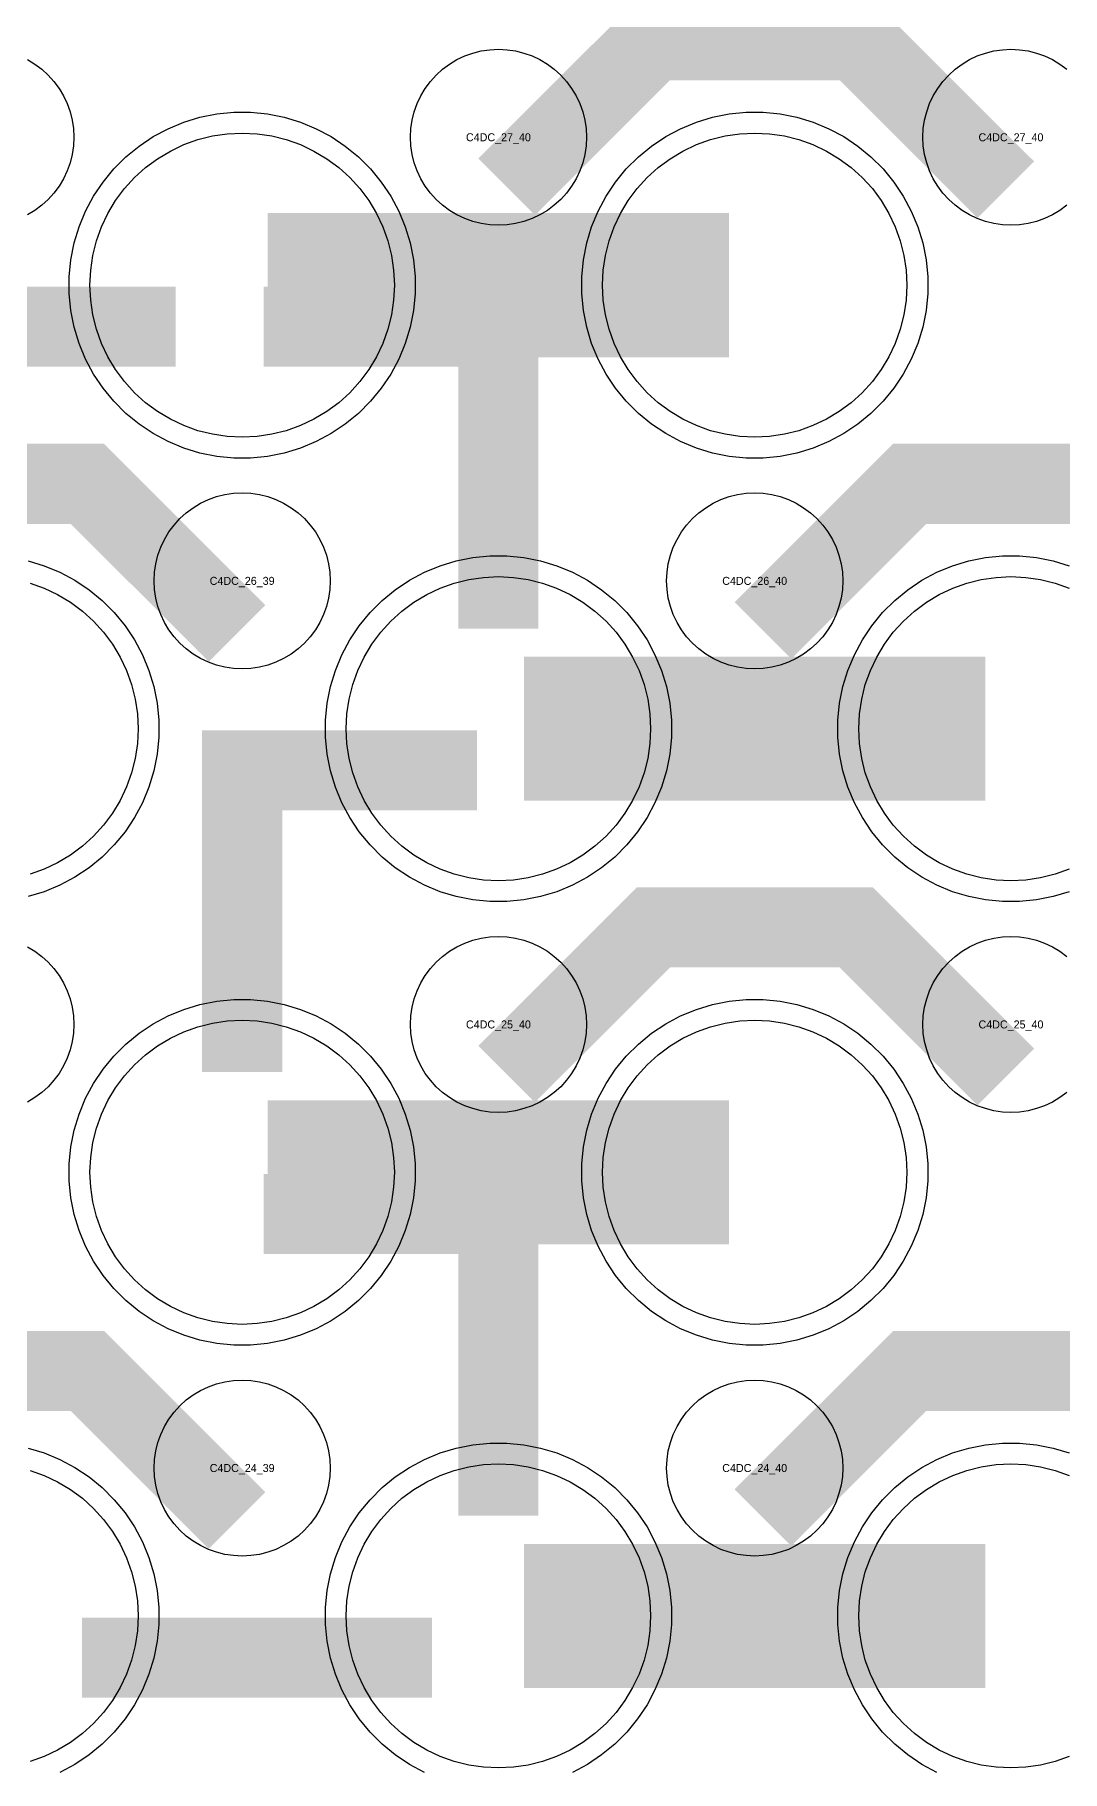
# Model space of a CAD drawing. Extents: x -11880 to 11880, y -14992 to 14992.
# Drawn here: x 655 to 976, y -11563 to -11020 of the extents above; entities that cross this region are included whole.
import ezdxf
from ezdxf.enums import TextEntityAlignment as Align

# ---------------------------------------------------------------- set-up
doc = ezdxf.new("R2010")
doc.units = 0
doc.header["$MEASUREMENT"] = 0
for name, color, linetype in [('GDS_775_DT_237', 138, 'CONTINUOUS'), ('RDL1_FS', 34, 'CONTINUOUS'), ('RDL_BS', 160, 'CONTINUOUS')]:
    doc.layers.add(name, color=color, linetype=linetype)

msp = doc.modelspace()

# ---------------------------------------------------------------- linework, layer by layer
at = {"layer": 'RDL1_FS'}
for points in [[(720, -11145.844), (715.343, -11145.615), (710.732, -11144.931), (706.209, -11143.799), (701.819, -11142.227), (697.605, -11140.235), (693.605, -11137.837), (689.86, -11135.059), (686.406, -11131.929), (683.276, -11128.475), (680.498, -11124.73), (678.1, -11120.73), (676.108, -11116.516), (674.536, -11112.126), (673.404, -11107.603), (672.72, -11102.992), (672.491, -11098.335), (672.72, -11093.678), (673.404, -11089.067), (674.536, -11084.544), (676.108, -11080.154), (678.1, -11075.94), (680.498, -11071.94), (683.276, -11068.195), (686.406, -11064.741), (689.86, -11061.611), (693.605, -11058.833), (697.605, -11056.435), (701.819, -11054.443), (706.209, -11052.871), (710.732, -11051.739), (715.343, -11051.055), (720, -11050.826), (724.657, -11051.055), (729.268, -11051.739), (733.791, -11052.871), (738.181, -11054.443), (742.395, -11056.435), (746.395, -11058.833), (750.14, -11061.611), (753.594, -11064.741), (756.724, -11068.195), (759.502, -11071.94), (761.9, -11075.94), (763.892, -11080.154), (765.464, -11084.544), (766.596, -11089.067), (767.28, -11093.678), (767.509, -11098.335), (767.28, -11102.992), (766.596, -11107.603), (765.464, -11112.126), (763.892, -11116.516), (761.9, -11120.73), (759.502, -11124.73), (756.724, -11128.475), (753.594, -11131.929), (750.14, -11135.059), (746.395, -11137.837), (742.395, -11140.235), (738.181, -11142.227), (733.791, -11143.799), (729.268, -11144.931), (724.657, -11145.615)], [(880, -11145.844), (875.343, -11145.615), (870.732, -11144.931), (866.209, -11143.799), (861.819, -11142.227), (857.605, -11140.235), (853.605, -11137.837), (849.86, -11135.059), (846.406, -11131.929), (843.276, -11128.475), (840.498, -11124.73), (838.1, -11120.73), (836.108, -11116.516), (834.536, -11112.126), (833.404, -11107.603), (832.72, -11102.992), (832.491, -11098.335), (832.72, -11093.678), (833.404, -11089.067), (834.536, -11084.544), (836.108, -11080.154), (838.1, -11075.94), (840.498, -11071.94), (843.276, -11068.195), (846.406, -11064.741), (849.86, -11061.611), (853.605, -11058.833), (857.605, -11056.435), (861.819, -11054.443), (866.209, -11052.871), (870.732, -11051.739), (875.343, -11051.055), (880, -11050.826), (884.657, -11051.055), (889.268, -11051.739), (893.791, -11052.871), (898.181, -11054.443), (902.395, -11056.435), (906.395, -11058.833), (910.14, -11061.611), (913.594, -11064.741), (916.724, -11068.195), (919.502, -11071.94), (921.9, -11075.94), (923.892, -11080.154), (925.464, -11084.544), (926.596, -11089.067), (927.28, -11093.678), (927.509, -11098.335), (927.28, -11102.992), (926.596, -11107.603), (925.464, -11112.126), (923.892, -11116.516), (921.9, -11120.73), (919.502, -11124.73), (916.724, -11128.475), (913.594, -11131.929), (910.14, -11135.059), (906.395, -11137.837), (902.395, -11140.235), (898.181, -11142.227), (893.791, -11143.799), (889.268, -11144.931), (884.657, -11145.615)], [(800, -11284.409), (795.343, -11284.18), (790.732, -11283.496), (786.209, -11282.364), (781.819, -11280.792), (777.605, -11278.8), (773.605, -11276.402), (769.86, -11273.624), (766.406, -11270.494), (763.276, -11267.04), (760.498, -11263.295), (758.1, -11259.295), (756.108, -11255.081), (754.536, -11250.691), (753.404, -11246.168), (752.72, -11241.557), (752.491, -11236.9), (752.72, -11232.243), (753.404, -11227.632), (754.536, -11223.109), (756.108, -11218.719), (758.1, -11214.505), (760.498, -11210.505), (763.276, -11206.76), (766.406, -11203.306), (769.86, -11200.176), (773.605, -11197.398), (777.605, -11195), (781.819, -11193.008), (786.209, -11191.436), (790.732, -11190.304), (795.343, -11189.62), (800, -11189.391), (804.657, -11189.62), (809.268, -11190.304), (813.791, -11191.436), (818.181, -11193.008), (822.395, -11195), (826.395, -11197.398), (830.14, -11200.176), (833.594, -11203.306), (836.724, -11206.76), (839.502, -11210.505), (841.9, -11214.505), (843.892, -11218.719), (845.464, -11223.109), (846.596, -11227.632), (847.28, -11232.243), (847.509, -11236.9), (847.28, -11241.557), (846.596, -11246.168), (845.464, -11250.691), (843.892, -11255.081), (841.9, -11259.295), (839.502, -11263.295), (836.724, -11267.04), (833.594, -11270.494), (830.14, -11273.624), (826.395, -11276.402), (822.395, -11278.8), (818.181, -11280.792), (813.791, -11282.364), (809.268, -11283.496), (804.657, -11284.18)], [(720, -11422.969), (715.343, -11422.74), (710.732, -11422.056), (706.209, -11420.924), (701.819, -11419.352), (697.605, -11417.36), (693.605, -11414.962), (689.86, -11412.184), (686.406, -11409.054), (683.276, -11405.6), (680.498, -11401.855), (678.1, -11397.855), (676.108, -11393.641), (674.536, -11389.251), (673.404, -11384.728), (672.72, -11380.117), (672.491, -11375.46), (672.72, -11370.803), (673.404, -11366.192), (674.536, -11361.669), (676.108, -11357.279), (678.1, -11353.065), (680.498, -11349.065), (683.276, -11345.32), (686.406, -11341.866), (689.86, -11338.736), (693.605, -11335.958), (697.605, -11333.56), (701.819, -11331.568), (706.209, -11329.996), (710.732, -11328.864), (715.343, -11328.18), (720, -11327.951), (724.657, -11328.18), (729.268, -11328.864), (733.791, -11329.996), (738.181, -11331.568), (742.395, -11333.56), (746.395, -11335.958), (750.14, -11338.736), (753.594, -11341.866), (756.724, -11345.32), (759.502, -11349.065), (761.9, -11353.065), (763.892, -11357.279), (765.464, -11361.669), (766.596, -11366.192), (767.28, -11370.803), (767.509, -11375.46), (767.28, -11380.117), (766.596, -11384.728), (765.464, -11389.251), (763.892, -11393.641), (761.9, -11397.855), (759.502, -11401.855), (756.724, -11405.6), (753.594, -11409.054), (750.14, -11412.184), (746.395, -11414.962), (742.395, -11417.36), (738.181, -11419.352), (733.791, -11420.924), (729.268, -11422.056), (724.657, -11422.74)], [(880, -11422.969), (875.343, -11422.74), (870.732, -11422.056), (866.209, -11420.924), (861.819, -11419.352), (857.605, -11417.36), (853.605, -11414.962), (849.86, -11412.184), (846.406, -11409.054), (843.276, -11405.6), (840.498, -11401.855), (838.1, -11397.855), (836.108, -11393.641), (834.536, -11389.251), (833.404, -11384.728), (832.72, -11380.117), (832.491, -11375.46), (832.72, -11370.803), (833.404, -11366.192), (834.536, -11361.669), (836.108, -11357.279), (838.1, -11353.065), (840.498, -11349.065), (843.276, -11345.32), (846.406, -11341.866), (849.86, -11338.736), (853.605, -11335.958), (857.605, -11333.56), (861.819, -11331.568), (866.209, -11329.996), (870.732, -11328.864), (875.343, -11328.18), (880, -11327.951), (884.657, -11328.18), (889.268, -11328.864), (893.791, -11329.996), (898.181, -11331.568), (902.395, -11333.56), (906.395, -11335.958), (910.14, -11338.736), (913.594, -11341.866), (916.724, -11345.32), (919.502, -11349.065), (921.9, -11353.065), (923.892, -11357.279), (925.464, -11361.669), (926.596, -11366.192), (927.28, -11370.803), (927.509, -11375.46), (927.28, -11380.117), (926.596, -11384.728), (925.464, -11389.251), (923.892, -11393.641), (921.9, -11397.855), (919.502, -11401.855), (916.724, -11405.6), (913.594, -11409.054), (910.14, -11412.184), (906.395, -11414.962), (902.395, -11417.36), (898.181, -11419.352), (893.791, -11420.924), (889.268, -11422.056), (884.657, -11422.74)], [(800, -11561.534), (795.343, -11561.305), (790.732, -11560.621), (786.209, -11559.489), (781.819, -11557.917), (777.605, -11555.925), (773.605, -11553.527), (769.86, -11550.749), (766.406, -11547.619), (763.276, -11544.165), (760.498, -11540.42), (758.1, -11536.42), (756.108, -11532.206), (754.536, -11527.816), (753.404, -11523.293), (752.72, -11518.682), (752.491, -11514.025), (752.72, -11509.368), (753.404, -11504.757), (754.536, -11500.234), (756.108, -11495.844), (758.1, -11491.63), (760.498, -11487.63), (763.276, -11483.885), (766.406, -11480.431), (769.86, -11477.301), (773.605, -11474.523), (777.605, -11472.125), (781.819, -11470.133), (786.209, -11468.561), (790.732, -11467.429), (795.343, -11466.745), (800, -11466.516), (804.657, -11466.745), (809.268, -11467.429), (813.791, -11468.561), (818.181, -11470.133), (822.395, -11472.125), (826.395, -11474.523), (830.14, -11477.301), (833.594, -11480.431), (836.724, -11483.885), (839.502, -11487.63), (841.9, -11491.63), (843.892, -11495.844), (845.464, -11500.234), (846.596, -11504.757), (847.28, -11509.368), (847.509, -11514.025), (847.28, -11518.682), (846.596, -11523.293), (845.464, -11527.816), (843.892, -11532.206), (841.9, -11536.42), (839.502, -11540.42), (836.724, -11544.165), (833.594, -11547.619), (830.14, -11550.749), (826.395, -11553.527), (822.395, -11555.925), (818.181, -11557.917), (813.791, -11559.489), (809.268, -11560.621), (804.657, -11561.305)]]:
    msp.add_lwpolyline(points, close=True, dxfattribs=at)
for points in [[(728.002, -11098.335, 45, 45, 0), (800.002, -11098.335, 45, 45, 0)], [(800.002, -11098.335, 45, 45, 0), (872.002, -11098.335, 45, 45, 0)], [(808.002, -11236.9, 45, 45, 0), (880.002, -11236.9, 45, 45, 0)], [(880.002, -11236.9, 45, 45, 0), (952.002, -11236.9, 45, 45, 0)], [(728.002, -11375.46, 45, 45, 0), (800.002, -11375.46, 45, 45, 0)], [(800.002, -11375.46, 45, 45, 0), (872.002, -11375.46, 45, 45, 0)], [(808.002, -11514.025, 45, 45, 0), (880.002, -11514.025, 45, 45, 0)], [(880.002, -11514.025, 45, 45, 0), (952.002, -11514.025, 45, 45, 0)]]:
    msp.add_lwpolyline(points, format="xyseb", dxfattribs=at)
for points in [[(978.181, -11280.792), (973.791, -11282.364), (969.268, -11283.496), (964.657, -11284.18), (960, -11284.409), (955.343, -11284.18), (950.732, -11283.496), (946.209, -11282.364), (941.819, -11280.792), (937.605, -11278.8), (933.605, -11276.402), (929.86, -11273.624), (926.406, -11270.494), (923.276, -11267.04), (920.498, -11263.295), (918.1, -11259.295), (916.108, -11255.081), (914.536, -11250.691), (913.404, -11246.168), (912.72, -11241.557), (912.491, -11236.9), (912.72, -11232.243), (913.404, -11227.632), (914.536, -11223.109), (916.108, -11218.719), (918.1, -11214.505), (920.498, -11210.505), (923.276, -11206.76), (926.406, -11203.306), (929.86, -11200.176), (933.605, -11197.398), (937.605, -11195), (941.819, -11193.008), (946.209, -11191.436), (950.732, -11190.304), (955.343, -11189.62), (960, -11189.391), (964.657, -11189.62), (969.268, -11190.304), (973.791, -11191.436), (978.181, -11193.008)], [(978.181, -11557.917), (973.791, -11559.489), (969.268, -11560.621), (964.657, -11561.305), (960, -11561.534), (955.343, -11561.305), (950.732, -11560.621), (946.209, -11559.489), (941.819, -11557.917), (937.605, -11555.925), (933.605, -11553.527), (929.86, -11550.749), (926.406, -11547.619), (923.276, -11544.165), (920.498, -11540.42), (918.1, -11536.42), (916.108, -11532.206), (914.536, -11527.816), (913.404, -11523.293), (912.72, -11518.682), (912.491, -11514.025), (912.72, -11509.368), (913.404, -11504.757), (914.536, -11500.234), (916.108, -11495.844), (918.1, -11491.63), (920.498, -11487.63), (923.276, -11483.885), (926.406, -11480.431), (929.86, -11477.301), (933.605, -11474.523), (937.605, -11472.125), (941.819, -11470.133), (946.209, -11468.561), (950.732, -11467.429), (955.343, -11466.745), (960, -11466.516), (964.657, -11466.745), (969.268, -11467.429), (973.791, -11468.561), (978.181, -11470.133)], [(653.791, -11468.561), (658.181, -11470.133), (662.395, -11472.125), (666.395, -11474.523), (670.14, -11477.301), (673.594, -11480.431), (676.724, -11483.885), (679.502, -11487.63), (681.9, -11491.63), (683.892, -11495.844), (685.464, -11500.234), (686.596, -11504.757), (687.28, -11509.368), (687.509, -11514.025), (687.28, -11518.682), (686.596, -11523.293), (685.464, -11527.816), (683.892, -11532.206), (681.9, -11536.42), (679.502, -11540.42), (676.724, -11544.165), (673.594, -11547.619), (670.14, -11550.749), (666.395, -11553.527), (662.395, -11555.925), (658.181, -11557.917), (653.791, -11559.489)]]:
    msp.add_lwpolyline(points, dxfattribs=at)
at = {"layer": 'RDL1_FS', "color": 241, "true_color": 0xf7abae}
msp.add_lwpolyline([(653.791, -11191.436), (658.181, -11193.008), (662.395, -11195), (666.395, -11197.398), (670.14, -11200.176), (673.594, -11203.306), (676.724, -11206.76), (679.502, -11210.505), (681.9, -11214.505), (683.892, -11218.719), (685.464, -11223.109), (686.596, -11227.632), (687.28, -11232.243), (687.509, -11236.9), (687.28, -11241.557), (686.596, -11246.168), (685.464, -11250.691), (683.892, -11255.081), (681.9, -11259.295), (679.502, -11263.295), (676.724, -11267.04), (673.594, -11270.494), (670.14, -11273.624), (666.395, -11276.402), (662.395, -11278.8), (658.181, -11280.792), (653.791, -11282.364)], dxfattribs=at)
at = {"layer": 'RDL_BS'}
for points in [[(802.562, -11067.649, 25, 25, 0), (848.377, -11021.834, 25, 25, 0), (881.93, -11021.834, 25, 25, 0)], [(958.401, -11068.548, 25, 25, 0), (911.687, -11021.834, 25, 25, 0), (881.929, -11021.834, 25, 25, 0)], [(800, -11205.605, 25, 25, 0), (800, -11098.828, 25, 25, 0)], [(590.016, -11111.348, 25, 25, 0), (699.281, -11111.348, 25, 25, 0)], [(812.5, -11111.328, 25, 25, 0), (726.667, -11111.328, 25, 25, 0)], [(772.944, -11111.328, 25, 25, 0), (731.74, -11111.328, 25, 25, 0)], [(800, -11129.297, 25, 25, 0), (800, -11174.917, 25, 25, 0)], [(718.401, -11207.113, 25, 25, 0), (671.687, -11160.399, 25, 25, 0), (641.929, -11160.399, 25, 25, 0)], [(882.562, -11206.214, 25, 25, 0), (928.377, -11160.399, 25, 25, 0), (961.93, -11160.399, 25, 25, 0)], [(1038.401, -11207.113, 25, 25, 0), (991.687, -11160.399, 25, 25, 0), (961.929, -11160.399, 25, 25, 0)], [(720, -11344.17, 25, 25, 0), (720, -11237.393, 25, 25, 0)], [(707.5, -11249.893, 25, 25, 0), (793.333, -11249.893, 25, 25, 0)], [(747.056, -11249.893, 25, 25, 0), (788.26, -11249.893, 25, 25, 0)], [(720, -11267.862, 25, 25, 0), (720, -11313.482, 25, 25, 0)], [(802.562, -11344.774, 25, 25, 0), (848.377, -11298.959, 25, 25, 0), (881.93, -11298.959, 25, 25, 0)], [(958.401, -11345.673, 25, 25, 0), (911.687, -11298.959, 25, 25, 0), (881.929, -11298.959, 25, 25, 0)], [(800, -11482.755, 25, 25, 0), (800, -11375.978, 25, 25, 0)], [(812.5, -11388.478, 25, 25, 0), (726.667, -11388.478, 25, 25, 0)], [(772.944, -11388.478, 25, 25, 0), (731.74, -11388.478, 25, 25, 0)], [(800, -11406.447, 25, 25, 0), (800, -11452.067, 25, 25, 0)], [(718.401, -11484.238, 25, 25, 0), (671.687, -11437.524, 25, 25, 0), (641.929, -11437.524, 25, 25, 0)], [(882.562, -11483.339, 25, 25, 0), (928.377, -11437.524, 25, 25, 0), (961.93, -11437.524, 25, 25, 0)], [(1038.401, -11484.238, 25, 25, 0), (991.687, -11437.524, 25, 25, 0), (961.929, -11437.524, 25, 25, 0)], [(670.016, -11527.038, 25, 25, 0), (779.281, -11527.038, 25, 25, 0)]]:
    msp.add_lwpolyline(points, format="xyseb", dxfattribs=at)
for points in [[(652.956, -11027.897), (655.28, -11029.29), (657.443, -11030.893), (659.442, -11032.705), (661.254, -11034.704), (662.857, -11036.867), (664.25, -11039.191), (665.402, -11041.628), (666.309, -11044.163), (666.966, -11046.782), (667.362, -11049.454), (667.494, -11052.147), (667.362, -11054.84), (666.966, -11057.512), (666.309, -11060.131), (665.402, -11062.666), (664.25, -11065.103), (662.857, -11067.427), (661.254, -11069.59), (659.442, -11071.589), (657.443, -11073.401), (655.28, -11075.004), (652.956, -11076.397)], [(977.443, -11073.401), (975.28, -11075.004), (972.956, -11076.397), (970.519, -11077.549), (967.984, -11078.456), (965.365, -11079.113), (962.693, -11079.509), (960, -11079.641), (957.307, -11079.509), (954.635, -11079.113), (952.016, -11078.456), (949.481, -11077.549), (947.044, -11076.397), (944.72, -11075.004), (942.557, -11073.401), (940.558, -11071.589), (938.746, -11069.59), (937.143, -11067.427), (935.75, -11065.103), (934.598, -11062.666), (933.691, -11060.131), (933.034, -11057.512), (932.638, -11054.84), (932.506, -11052.147), (932.638, -11049.454), (933.034, -11046.782), (933.691, -11044.163), (934.598, -11041.628), (935.75, -11039.191), (937.143, -11036.867), (938.746, -11034.704), (940.558, -11032.705), (942.557, -11030.893), (944.72, -11029.29), (947.044, -11027.897), (949.481, -11026.745), (952.016, -11025.838), (954.635, -11025.181), (957.307, -11024.785), (960, -11024.653), (962.693, -11024.785), (965.365, -11025.181), (967.984, -11025.838), (970.519, -11026.745), (972.956, -11027.897), (975.28, -11029.29), (977.443, -11030.893)], [(978.205, -11287.806), (973.165, -11289.337), (967.938, -11290.383), (962.644, -11290.9), (957.356, -11290.9), (952.062, -11290.383), (946.835, -11289.337), (941.795, -11287.806), (936.885, -11285.775), (932.223, -11283.283), (927.809, -11280.336), (923.708, -11276.974), (919.926, -11273.192), (916.564, -11269.091), (913.617, -11264.677), (911.125, -11260.015), (909.094, -11255.105), (907.563, -11250.065), (906.517, -11244.838), (906, -11239.544), (906, -11234.256), (906.517, -11228.962), (907.563, -11223.735), (909.094, -11218.695), (911.125, -11213.785), (913.617, -11209.123), (916.564, -11204.709), (919.926, -11200.608), (923.708, -11196.826), (927.809, -11193.464), (932.223, -11190.517), (936.885, -11188.025), (941.795, -11185.994), (946.835, -11184.463), (952.062, -11183.417), (957.356, -11182.9), (962.644, -11182.9), (967.938, -11183.417), (973.165, -11184.463), (978.205, -11185.994)], [(977.443, -11350.526), (975.28, -11352.129), (972.956, -11353.522), (970.519, -11354.674), (967.984, -11355.581), (965.365, -11356.238), (962.693, -11356.634), (960, -11356.766), (957.307, -11356.634), (954.635, -11356.238), (952.016, -11355.581), (949.481, -11354.674), (947.044, -11353.522), (944.72, -11352.129), (942.557, -11350.526), (940.558, -11348.714), (938.746, -11346.715), (937.143, -11344.552), (935.75, -11342.228), (934.598, -11339.791), (933.691, -11337.256), (933.034, -11334.637), (932.638, -11331.965), (932.506, -11329.272), (932.638, -11326.579), (933.034, -11323.907), (933.691, -11321.288), (934.598, -11318.753), (935.75, -11316.316), (937.143, -11313.992), (938.746, -11311.829), (940.558, -11309.83), (942.557, -11308.018), (944.72, -11306.415), (947.044, -11305.022), (949.481, -11303.87), (952.016, -11302.963), (954.635, -11302.306), (957.307, -11301.91), (960, -11301.778), (962.693, -11301.91), (965.365, -11302.306), (967.984, -11302.963), (970.519, -11303.87), (972.956, -11305.022), (975.28, -11306.415), (977.443, -11308.018)], [(652.956, -11305.022), (655.28, -11306.415), (657.443, -11308.018), (659.442, -11309.83), (661.254, -11311.829), (662.857, -11313.992), (664.25, -11316.316), (665.402, -11318.753), (666.309, -11321.288), (666.966, -11323.907), (667.362, -11326.579), (667.494, -11329.272), (667.362, -11331.965), (666.966, -11334.637), (666.309, -11337.256), (665.402, -11339.791), (664.25, -11342.228), (662.857, -11344.552), (661.254, -11346.715), (659.442, -11348.714), (657.443, -11350.526), (655.28, -11352.129), (652.956, -11353.522)], [(653.165, -11461.588), (658.205, -11463.119), (663.115, -11465.15), (667.777, -11467.642), (672.191, -11470.589), (676.292, -11473.951), (680.074, -11477.733), (683.436, -11481.834), (686.383, -11486.248), (688.875, -11490.91), (690.906, -11495.82), (692.437, -11500.86), (693.483, -11506.087), (694, -11511.381), (694, -11516.669), (693.483, -11521.963), (692.437, -11527.19), (690.906, -11532.23), (688.875, -11537.14), (686.383, -11541.802), (683.436, -11546.216), (680.074, -11550.317), (676.292, -11554.099), (672.191, -11557.461), (667.777, -11560.408), (663.115, -11562.9)], [(776.885, -11562.9), (772.223, -11560.408), (767.809, -11557.461), (763.708, -11554.099), (759.926, -11550.317), (756.564, -11546.216), (753.617, -11541.802), (751.125, -11537.14), (749.094, -11532.23), (747.563, -11527.19), (746.517, -11521.963), (746, -11516.669), (746, -11511.381), (746.517, -11506.087), (747.563, -11500.86), (749.094, -11495.82), (751.125, -11490.91), (753.617, -11486.248), (756.564, -11481.834), (759.926, -11477.733), (763.708, -11473.951), (767.809, -11470.589), (772.223, -11467.642), (776.885, -11465.15), (781.795, -11463.119), (786.835, -11461.588), (792.062, -11460.542), (797.356, -11460.025), (802.644, -11460.025), (807.938, -11460.542), (813.165, -11461.588), (818.205, -11463.119), (823.115, -11465.15), (827.777, -11467.642), (832.191, -11470.589), (836.292, -11473.951), (840.074, -11477.733), (843.436, -11481.834), (846.383, -11486.248), (848.875, -11490.91), (850.906, -11495.82), (852.437, -11500.86), (853.483, -11506.087), (854, -11511.381), (854, -11516.669), (853.483, -11521.963), (852.437, -11527.19), (850.906, -11532.23), (848.875, -11537.14), (846.383, -11541.802), (843.436, -11546.216), (840.074, -11550.317), (836.292, -11554.099), (832.191, -11557.461), (827.777, -11560.408), (823.115, -11562.9)], [(936.885, -11562.9), (932.223, -11560.408), (927.809, -11557.461), (923.708, -11554.099), (919.926, -11550.317), (916.564, -11546.216), (913.617, -11541.802), (911.125, -11537.14), (909.094, -11532.23), (907.563, -11527.19), (906.517, -11521.963), (906, -11516.669), (906, -11511.381), (906.517, -11506.087), (907.563, -11500.86), (909.094, -11495.82), (911.125, -11490.91), (913.617, -11486.248), (916.564, -11481.834), (919.926, -11477.733), (923.708, -11473.951), (927.809, -11470.589), (932.223, -11467.642), (936.885, -11465.15), (941.795, -11463.119), (946.835, -11461.588), (952.062, -11460.542), (957.356, -11460.025), (962.644, -11460.025), (967.938, -11460.542), (973.165, -11461.588), (978.205, -11463.119)]]:
    msp.add_lwpolyline(points, dxfattribs=at)
for points in [[(800, -11079.641), (797.307, -11079.509), (794.635, -11079.113), (792.016, -11078.456), (789.481, -11077.549), (787.044, -11076.397), (784.72, -11075.004), (782.557, -11073.401), (780.558, -11071.589), (778.746, -11069.59), (777.143, -11067.427), (775.75, -11065.103), (774.598, -11062.666), (773.691, -11060.131), (773.034, -11057.512), (772.638, -11054.84), (772.506, -11052.147), (772.638, -11049.454), (773.034, -11046.782), (773.691, -11044.163), (774.598, -11041.628), (775.75, -11039.191), (777.143, -11036.867), (778.746, -11034.704), (780.558, -11032.705), (782.557, -11030.893), (784.72, -11029.29), (787.044, -11027.897), (789.481, -11026.745), (792.016, -11025.838), (794.635, -11025.181), (797.307, -11024.785), (800, -11024.653), (802.693, -11024.785), (805.365, -11025.181), (807.984, -11025.838), (810.519, -11026.745), (812.956, -11027.897), (815.28, -11029.29), (817.443, -11030.893), (819.442, -11032.705), (821.254, -11034.704), (822.857, -11036.867), (824.25, -11039.191), (825.402, -11041.628), (826.309, -11044.163), (826.966, -11046.782), (827.362, -11049.454), (827.494, -11052.147), (827.362, -11054.84), (826.966, -11057.512), (826.309, -11060.131), (825.402, -11062.666), (824.25, -11065.103), (822.857, -11067.427), (821.254, -11069.59), (819.442, -11071.589), (817.443, -11073.401), (815.28, -11075.004), (812.956, -11076.397), (810.519, -11077.549), (807.984, -11078.456), (805.365, -11079.113), (802.693, -11079.509)], [(717.356, -11152.335), (712.062, -11151.818), (706.835, -11150.772), (701.795, -11149.241), (696.885, -11147.21), (692.223, -11144.718), (687.809, -11141.771), (683.708, -11138.409), (679.926, -11134.627), (676.564, -11130.526), (673.617, -11126.112), (671.125, -11121.45), (669.094, -11116.54), (667.563, -11111.5), (666.517, -11106.273), (666, -11100.979), (666, -11095.691), (666.517, -11090.397), (667.563, -11085.17), (669.094, -11080.13), (671.125, -11075.22), (673.617, -11070.558), (676.564, -11066.144), (679.926, -11062.043), (683.708, -11058.261), (687.809, -11054.899), (692.223, -11051.952), (696.885, -11049.46), (701.795, -11047.429), (706.835, -11045.898), (712.062, -11044.852), (717.356, -11044.335), (722.644, -11044.335), (727.938, -11044.852), (733.165, -11045.898), (738.205, -11047.429), (743.115, -11049.46), (747.777, -11051.952), (752.191, -11054.899), (756.292, -11058.261), (760.074, -11062.043), (763.436, -11066.144), (766.383, -11070.558), (768.875, -11075.22), (770.906, -11080.13), (772.437, -11085.17), (773.483, -11090.397), (774, -11095.691), (774, -11100.979), (773.483, -11106.273), (772.437, -11111.5), (770.906, -11116.54), (768.875, -11121.45), (766.383, -11126.112), (763.436, -11130.526), (760.074, -11134.627), (756.292, -11138.409), (752.191, -11141.771), (747.777, -11144.718), (743.115, -11147.21), (738.205, -11149.241), (733.165, -11150.772), (727.938, -11151.818), (722.644, -11152.335)], [(877.356, -11152.335), (872.062, -11151.818), (866.835, -11150.772), (861.795, -11149.241), (856.885, -11147.21), (852.223, -11144.718), (847.809, -11141.771), (843.708, -11138.409), (839.926, -11134.627), (836.564, -11130.526), (833.617, -11126.112), (831.125, -11121.45), (829.094, -11116.54), (827.563, -11111.5), (826.517, -11106.273), (826, -11100.979), (826, -11095.691), (826.517, -11090.397), (827.563, -11085.17), (829.094, -11080.13), (831.125, -11075.22), (833.617, -11070.558), (836.564, -11066.144), (839.926, -11062.043), (843.708, -11058.261), (847.809, -11054.899), (852.223, -11051.952), (856.885, -11049.46), (861.795, -11047.429), (866.835, -11045.898), (872.062, -11044.852), (877.356, -11044.335), (882.644, -11044.335), (887.938, -11044.852), (893.165, -11045.898), (898.205, -11047.429), (903.115, -11049.46), (907.777, -11051.952), (912.191, -11054.899), (916.292, -11058.261), (920.074, -11062.043), (923.436, -11066.144), (926.383, -11070.558), (928.875, -11075.22), (930.906, -11080.13), (932.437, -11085.17), (933.483, -11090.397), (934, -11095.691), (934, -11100.979), (933.483, -11106.273), (932.437, -11111.5), (930.906, -11116.54), (928.875, -11121.45), (926.383, -11126.112), (923.436, -11130.526), (920.074, -11134.627), (916.292, -11138.409), (912.191, -11141.771), (907.777, -11144.718), (903.115, -11147.21), (898.205, -11149.241), (893.165, -11150.772), (887.938, -11151.818), (882.644, -11152.335)], [(720, -11218.206), (717.307, -11218.074), (714.635, -11217.678), (712.016, -11217.021), (709.481, -11216.114), (707.044, -11214.962), (704.72, -11213.569), (702.557, -11211.966), (700.558, -11210.154), (698.746, -11208.155), (697.143, -11205.992), (695.75, -11203.668), (694.598, -11201.231), (693.691, -11198.696), (693.034, -11196.077), (692.638, -11193.405), (692.506, -11190.712), (692.638, -11188.019), (693.034, -11185.347), (693.691, -11182.728), (694.598, -11180.193), (695.75, -11177.756), (697.143, -11175.432), (698.746, -11173.269), (700.558, -11171.27), (702.557, -11169.458), (704.72, -11167.855), (707.044, -11166.462), (709.481, -11165.31), (712.016, -11164.403), (714.635, -11163.746), (717.307, -11163.35), (720, -11163.218), (722.693, -11163.35), (725.365, -11163.746), (727.984, -11164.403), (730.519, -11165.31), (732.956, -11166.462), (735.28, -11167.855), (737.443, -11169.458), (739.442, -11171.27), (741.254, -11173.269), (742.857, -11175.432), (744.25, -11177.756), (745.402, -11180.193), (746.309, -11182.728), (746.966, -11185.347), (747.362, -11188.019), (747.494, -11190.712), (747.362, -11193.405), (746.966, -11196.077), (746.309, -11198.696), (745.402, -11201.231), (744.25, -11203.668), (742.857, -11205.992), (741.254, -11208.155), (739.442, -11210.154), (737.443, -11211.966), (735.28, -11213.569), (732.956, -11214.962), (730.519, -11216.114), (727.984, -11217.021), (725.365, -11217.678), (722.693, -11218.074)], [(880, -11218.206), (877.307, -11218.074), (874.635, -11217.678), (872.016, -11217.021), (869.481, -11216.114), (867.044, -11214.962), (864.72, -11213.569), (862.557, -11211.966), (860.558, -11210.154), (858.746, -11208.155), (857.143, -11205.992), (855.75, -11203.668), (854.598, -11201.231), (853.691, -11198.696), (853.034, -11196.077), (852.638, -11193.405), (852.506, -11190.712), (852.638, -11188.019), (853.034, -11185.347), (853.691, -11182.728), (854.598, -11180.193), (855.75, -11177.756), (857.143, -11175.432), (858.746, -11173.269), (860.558, -11171.27), (862.557, -11169.458), (864.72, -11167.855), (867.044, -11166.462), (869.481, -11165.31), (872.016, -11164.403), (874.635, -11163.746), (877.307, -11163.35), (880, -11163.218), (882.693, -11163.35), (885.365, -11163.746), (887.984, -11164.403), (890.519, -11165.31), (892.956, -11166.462), (895.28, -11167.855), (897.443, -11169.458), (899.442, -11171.27), (901.254, -11173.269), (902.857, -11175.432), (904.25, -11177.756), (905.402, -11180.193), (906.309, -11182.728), (906.966, -11185.347), (907.362, -11188.019), (907.494, -11190.712), (907.362, -11193.405), (906.966, -11196.077), (906.309, -11198.696), (905.402, -11201.231), (904.25, -11203.668), (902.857, -11205.992), (901.254, -11208.155), (899.442, -11210.154), (897.443, -11211.966), (895.28, -11213.569), (892.956, -11214.962), (890.519, -11216.114), (887.984, -11217.021), (885.365, -11217.678), (882.693, -11218.074)], [(797.356, -11290.9), (792.062, -11290.383), (786.835, -11289.337), (781.795, -11287.806), (776.885, -11285.775), (772.223, -11283.283), (767.809, -11280.336), (763.708, -11276.974), (759.926, -11273.192), (756.564, -11269.091), (753.617, -11264.677), (751.125, -11260.015), (749.094, -11255.105), (747.563, -11250.065), (746.517, -11244.838), (746, -11239.544), (746, -11234.256), (746.517, -11228.962), (747.563, -11223.735), (749.094, -11218.695), (751.125, -11213.785), (753.617, -11209.123), (756.564, -11204.709), (759.926, -11200.608), (763.708, -11196.826), (767.809, -11193.464), (772.223, -11190.517), (776.885, -11188.025), (781.795, -11185.994), (786.835, -11184.463), (792.062, -11183.417), (797.356, -11182.9), (802.644, -11182.9), (807.938, -11183.417), (813.165, -11184.463), (818.205, -11185.994), (823.115, -11188.025), (827.777, -11190.517), (832.191, -11193.464), (836.292, -11196.826), (840.074, -11200.608), (843.436, -11204.709), (846.383, -11209.123), (848.875, -11213.785), (850.906, -11218.695), (852.437, -11223.735), (853.483, -11228.962), (854, -11234.256), (854, -11239.544), (853.483, -11244.838), (852.437, -11250.065), (850.906, -11255.105), (848.875, -11260.015), (846.383, -11264.677), (843.436, -11269.091), (840.074, -11273.192), (836.292, -11276.974), (832.191, -11280.336), (827.777, -11283.283), (823.115, -11285.775), (818.205, -11287.806), (813.165, -11289.337), (807.938, -11290.383), (802.644, -11290.9)], [(800, -11356.766), (797.307, -11356.634), (794.635, -11356.238), (792.016, -11355.581), (789.481, -11354.674), (787.044, -11353.522), (784.72, -11352.129), (782.557, -11350.526), (780.558, -11348.714), (778.746, -11346.715), (777.143, -11344.552), (775.75, -11342.228), (774.598, -11339.791), (773.691, -11337.256), (773.034, -11334.637), (772.638, -11331.965), (772.506, -11329.272), (772.638, -11326.579), (773.034, -11323.907), (773.691, -11321.288), (774.598, -11318.753), (775.75, -11316.316), (777.143, -11313.992), (778.746, -11311.829), (780.558, -11309.83), (782.557, -11308.018), (784.72, -11306.415), (787.044, -11305.022), (789.481, -11303.87), (792.016, -11302.963), (794.635, -11302.306), (797.307, -11301.91), (800, -11301.778), (802.693, -11301.91), (805.365, -11302.306), (807.984, -11302.963), (810.519, -11303.87), (812.956, -11305.022), (815.28, -11306.415), (817.443, -11308.018), (819.442, -11309.83), (821.254, -11311.829), (822.857, -11313.992), (824.25, -11316.316), (825.402, -11318.753), (826.309, -11321.288), (826.966, -11323.907), (827.362, -11326.579), (827.494, -11329.272), (827.362, -11331.965), (826.966, -11334.637), (826.309, -11337.256), (825.402, -11339.791), (824.25, -11342.228), (822.857, -11344.552), (821.254, -11346.715), (819.442, -11348.714), (817.443, -11350.526), (815.28, -11352.129), (812.956, -11353.522), (810.519, -11354.674), (807.984, -11355.581), (805.365, -11356.238), (802.693, -11356.634)], [(717.356, -11429.46), (712.062, -11428.943), (706.835, -11427.897), (701.795, -11426.366), (696.885, -11424.335), (692.223, -11421.843), (687.809, -11418.896), (683.708, -11415.534), (679.926, -11411.752), (676.564, -11407.651), (673.617, -11403.237), (671.125, -11398.575), (669.094, -11393.665), (667.563, -11388.625), (666.517, -11383.398), (666, -11378.104), (666, -11372.816), (666.517, -11367.522), (667.563, -11362.295), (669.094, -11357.255), (671.125, -11352.345), (673.617, -11347.683), (676.564, -11343.269), (679.926, -11339.168), (683.708, -11335.386), (687.809, -11332.024), (692.223, -11329.077), (696.885, -11326.585), (701.795, -11324.554), (706.835, -11323.023), (712.062, -11321.977), (717.356, -11321.46), (722.644, -11321.46), (727.938, -11321.977), (733.165, -11323.023), (738.205, -11324.554), (743.115, -11326.585), (747.777, -11329.077), (752.191, -11332.024), (756.292, -11335.386), (760.074, -11339.168), (763.436, -11343.269), (766.383, -11347.683), (768.875, -11352.345), (770.906, -11357.255), (772.437, -11362.295), (773.483, -11367.522), (774, -11372.816), (774, -11378.104), (773.483, -11383.398), (772.437, -11388.625), (770.906, -11393.665), (768.875, -11398.575), (766.383, -11403.237), (763.436, -11407.651), (760.074, -11411.752), (756.292, -11415.534), (752.191, -11418.896), (747.777, -11421.843), (743.115, -11424.335), (738.205, -11426.366), (733.165, -11427.897), (727.938, -11428.943), (722.644, -11429.46)], [(877.356, -11429.46), (872.062, -11428.943), (866.835, -11427.897), (861.795, -11426.366), (856.885, -11424.335), (852.223, -11421.843), (847.809, -11418.896), (843.708, -11415.534), (839.926, -11411.752), (836.564, -11407.651), (833.617, -11403.237), (831.125, -11398.575), (829.094, -11393.665), (827.563, -11388.625), (826.517, -11383.398), (826, -11378.104), (826, -11372.816), (826.517, -11367.522), (827.563, -11362.295), (829.094, -11357.255), (831.125, -11352.345), (833.617, -11347.683), (836.564, -11343.269), (839.926, -11339.168), (843.708, -11335.386), (847.809, -11332.024), (852.223, -11329.077), (856.885, -11326.585), (861.795, -11324.554), (866.835, -11323.023), (872.062, -11321.977), (877.356, -11321.46), (882.644, -11321.46), (887.938, -11321.977), (893.165, -11323.023), (898.205, -11324.554), (903.115, -11326.585), (907.777, -11329.077), (912.191, -11332.024), (916.292, -11335.386), (920.074, -11339.168), (923.436, -11343.269), (926.383, -11347.683), (928.875, -11352.345), (930.906, -11357.255), (932.437, -11362.295), (933.483, -11367.522), (934, -11372.816), (934, -11378.104), (933.483, -11383.398), (932.437, -11388.625), (930.906, -11393.665), (928.875, -11398.575), (926.383, -11403.237), (923.436, -11407.651), (920.074, -11411.752), (916.292, -11415.534), (912.191, -11418.896), (907.777, -11421.843), (903.115, -11424.335), (898.205, -11426.366), (893.165, -11427.897), (887.938, -11428.943), (882.644, -11429.46)], [(720, -11495.331), (717.307, -11495.199), (714.635, -11494.803), (712.016, -11494.146), (709.481, -11493.239), (707.044, -11492.087), (704.72, -11490.694), (702.557, -11489.091), (700.558, -11487.279), (698.746, -11485.28), (697.143, -11483.117), (695.75, -11480.793), (694.598, -11478.356), (693.691, -11475.821), (693.034, -11473.202), (692.638, -11470.53), (692.506, -11467.837), (692.638, -11465.144), (693.034, -11462.472), (693.691, -11459.853), (694.598, -11457.318), (695.75, -11454.881), (697.143, -11452.557), (698.746, -11450.394), (700.558, -11448.395), (702.557, -11446.583), (704.72, -11444.98), (707.044, -11443.587), (709.481, -11442.435), (712.016, -11441.528), (714.635, -11440.871), (717.307, -11440.475), (720, -11440.343), (722.693, -11440.475), (725.365, -11440.871), (727.984, -11441.528), (730.519, -11442.435), (732.956, -11443.587), (735.28, -11444.98), (737.443, -11446.583), (739.442, -11448.395), (741.254, -11450.394), (742.857, -11452.557), (744.25, -11454.881), (745.402, -11457.318), (746.309, -11459.853), (746.966, -11462.472), (747.362, -11465.144), (747.494, -11467.837), (747.362, -11470.53), (746.966, -11473.202), (746.309, -11475.821), (745.402, -11478.356), (744.25, -11480.793), (742.857, -11483.117), (741.254, -11485.28), (739.442, -11487.279), (737.443, -11489.091), (735.28, -11490.694), (732.956, -11492.087), (730.519, -11493.239), (727.984, -11494.146), (725.365, -11494.803), (722.693, -11495.199)], [(880, -11495.331), (877.307, -11495.199), (874.635, -11494.803), (872.016, -11494.146), (869.481, -11493.239), (867.044, -11492.087), (864.72, -11490.694), (862.557, -11489.091), (860.558, -11487.279), (858.746, -11485.28), (857.143, -11483.117), (855.75, -11480.793), (854.598, -11478.356), (853.691, -11475.821), (853.034, -11473.202), (852.638, -11470.53), (852.506, -11467.837), (852.638, -11465.144), (853.034, -11462.472), (853.691, -11459.853), (854.598, -11457.318), (855.75, -11454.881), (857.143, -11452.557), (858.746, -11450.394), (860.558, -11448.395), (862.557, -11446.583), (864.72, -11444.98), (867.044, -11443.587), (869.481, -11442.435), (872.016, -11441.528), (874.635, -11440.871), (877.307, -11440.475), (880, -11440.343), (882.693, -11440.475), (885.365, -11440.871), (887.984, -11441.528), (890.519, -11442.435), (892.956, -11443.587), (895.28, -11444.98), (897.443, -11446.583), (899.442, -11448.395), (901.254, -11450.394), (902.857, -11452.557), (904.25, -11454.881), (905.402, -11457.318), (906.309, -11459.853), (906.966, -11462.472), (907.362, -11465.144), (907.494, -11467.837), (907.362, -11470.53), (906.966, -11473.202), (906.309, -11475.821), (905.402, -11478.356), (904.25, -11480.793), (902.857, -11483.117), (901.254, -11485.28), (899.442, -11487.279), (897.443, -11489.091), (895.28, -11490.694), (892.956, -11492.087), (890.519, -11493.239), (887.984, -11494.146), (885.365, -11494.803), (882.693, -11495.199)]]:
    msp.add_lwpolyline(points, close=True, dxfattribs=at)
at = {"layer": 'RDL_BS', "color": 241, "true_color": 0xf7abae}
msp.add_lwpolyline([(653.165, -11184.463), (658.205, -11185.994), (663.115, -11188.025), (667.777, -11190.517), (672.191, -11193.464), (676.292, -11196.826), (680.074, -11200.608), (683.436, -11204.709), (686.383, -11209.123), (688.875, -11213.785), (690.906, -11218.695), (692.437, -11223.735), (693.483, -11228.962), (694, -11234.256), (694, -11239.544), (693.483, -11244.838), (692.437, -11250.065), (690.906, -11255.105), (688.875, -11260.015), (686.383, -11264.677), (683.436, -11269.091), (680.074, -11273.192), (676.292, -11276.974), (672.191, -11280.336), (667.777, -11283.283), (663.115, -11285.775), (658.205, -11287.806), (653.165, -11289.337)], dxfattribs=at)

# ---------------------------------------------------------------- texts
at = {"layer": 'GDS_775_DT_237'}
for s, p in [('C4DC_27_40', (800, -11052.147)), ('C4DC_27_40', (800, -11052.147)), ('C4DC_27_40', (960, -11052.147)), ('C4DC_27_40', (960, -11052.147)), ('C4DC_26_39', (720, -11190.712)), ('C4DC_26_39', (720, -11190.712)), ('C4DC_26_40', (880, -11190.712)), ('C4DC_26_40', (880, -11190.712)), ('C4DC_25_40', (800, -11329.272)), ('C4DC_25_40', (800, -11329.272)), ('C4DC_25_40', (960, -11329.272)), ('C4DC_25_40', (960, -11329.272)), ('C4DC_24_39', (720, -11467.837)), ('C4DC_24_39', (720, -11467.837)), ('C4DC_24_40', (880, -11467.837)), ('C4DC_24_40', (880, -11467.837))]:
    msp.add_text(s, height=2.5, dxfattribs=at).set_placement(p, align=Align.MIDDLE_CENTER)

doc.saveas('drawing.dxf')
